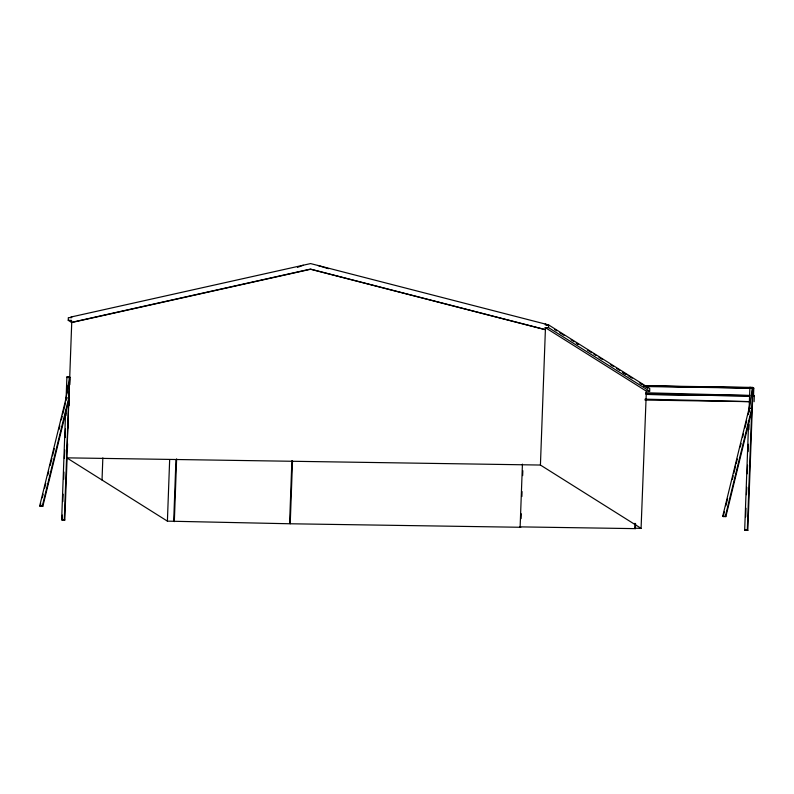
<?xml version="1.0" encoding="UTF-8"?>
<svg xmlns="http://www.w3.org/2000/svg" width="794" height="794" viewBox="0 0 794 794"><rect width="100%" height="100%" fill="white"/><g stroke="black" fill="none" stroke-linecap="round" stroke-linejoin="round"><path stroke-width="1.19" d="M545.389 329.728L545.22 327.565L646.356 391.164L641.076 528.338L540.426 465.046L545.389 329.728L310.643 269.255L71.728 322.533L68.234 320.319L68.334 317.63L71.649 317.679L71.678 316.866M67.113 457.304L64.81 520.04L62.16 520.001L61.654 519.683L65.674 410.21M66.021 400.702L66.895 376.991L70.041 377.349L67.391 377.309M62.16 520.001L62.339 515.078M62.835 501.55L63.103 494.166M63.649 479.407L63.917 472.023M64.413 458.495L64.731 449.88M65.177 437.573L65.495 428.968M65.991 415.431L66.081 412.969M66.805 393.288L67.073 385.914M64.81 520.04L64.314 519.733L69.544 377.041L66.12 397.933L39.7 505.877L42.846 506.235L68.671 400.742M522.432 464.143L520.13 526.879L520.755 527.276L290.217 523.772L167.405 521.142L66.765 457.85L71.728 322.533M67.421 448.699L67.609 443.777M68.195 427.787L68.413 421.634M69.009 405.645L69.227 399.491M69.773 384.733L70.001 378.579M102.029 480.023L102.843 457.88M167.405 521.142L169.658 459.637M173.697 521.241L175.95 459.726M174.323 521.628L176.625 458.892M289.592 523.375L291.894 460.639M290.217 523.772L292.52 461.036M521.072 518.661L521.251 513.738M521.886 496.518L522.065 491.595M522.651 475.606L522.829 470.683M70.448 317.143L310.593 263.578L545.349 324.061L545.319 324.875L548.624 324.925L649.77 388.534L649.671 391.214L646.356 391.164M649.671 391.214L548.525 327.614L548.624 324.925M635.587 523.712L635.399 528.635L634.783 528.238L634.962 523.315M749 411.977L749.903 387.373L753.049 387.73L747.819 530.422L745.169 530.372L744.673 530.064L748.673 420.989M745.665 516.844L745.983 508.239M746.479 494.702L746.747 487.327M747.243 473.79L747.561 465.185M748.057 451.647L748.325 444.273M748.861 429.504L749.05 424.592M749.635 408.592L749.953 399.987M747.819 530.422L747.313 530.104L752.553 387.412L643.736 385.755M751.68 411.113L725.855 516.606L723.205 516.566L722.709 516.259L749.129 408.305L752.553 387.412L753.794 388.197L753.526 395.561L753.049 387.73L643.716 386.132M754.092 401.714L754.3 396.057L752.781 395.094M40.196 506.195L40.782 503.793M42.251 497.798L43.134 494.205M44.603 488.211L45.774 483.417M47.829 475.02L48.712 471.428M50.171 465.433L51.938 458.237M52.523 455.845L54.28 448.65M58.974 429.475L59.858 425.872M61.327 419.877L62.21 416.284M62.795 413.882L65.436 403.094M42.846 506.235L42.35 505.917L68.77 397.973L66.12 397.933M723.205 516.566L724.386 511.773M725.845 505.778L727.612 498.582M732.306 479.407L733.19 475.805M733.775 473.413L735.532 466.217M736.117 463.825L737.298 459.021M740.226 447.042L741.11 443.439M742.579 437.444L743.452 433.852M744.921 427.857L746.688 420.661M748.146 414.667L749.03 411.074M725.855 516.606L725.359 516.299L751.779 408.344L749.129 408.305M297.442 267.37L303.268 265.226M68.234 320.319L71.549 320.369L71.48 322.374L310.394 269.097L545.141 329.57M545.22 327.565L548.525 327.614M645.929 386.559L750.072 388.137M645.651 393.923L749.804 395.511L645.701 392.772M644.986 400.057L750.37 401.665M66.765 457.85L540.426 465.046M39.7 505.877L42.35 505.917M722.709 516.259L725.359 516.299M634.783 528.238L641.076 528.338M61.654 519.683L64.314 519.733M744.673 530.064L747.313 530.104M520.13 526.879L635.399 528.635M643.755 385.775L753.794 388.197M645.016 399.164L750.37 401.635M70.041 377.349L66.895 376.991L68.135 377.785M545.349 324.061L547.403 325.332L545.349 324.061L546.56 324.369M317.798 265.444L328.448 268.69M578.27 344.338L576.216 343.077L578.28 344.318M622.764 372.455L625.88 374.401M640.43 383.452L642.505 384.743L639.408 382.758M749.903 387.373L750.399 387.68M554.748 329.52L556.793 330.81M559.859 332.736L563.958 335.316M571.114 339.812L574.191 341.748M587.58 350.174L591.729 352.774M593.803 354.084L595.877 355.384M598.984 357.34L602.09 359.295M610.388 364.515L613.494 366.471M616.601 368.426L619.717 370.381M622.824 372.336L625.93 374.292M628.004 375.592L632.153 378.202M749.338 395.978L646.425 394.41L749.347 395.978M754.3 396.057L751.819 396.017L754.3 396.057M647.706 387.978L645.621 386.688L647.706 387.978"/></g></svg>
